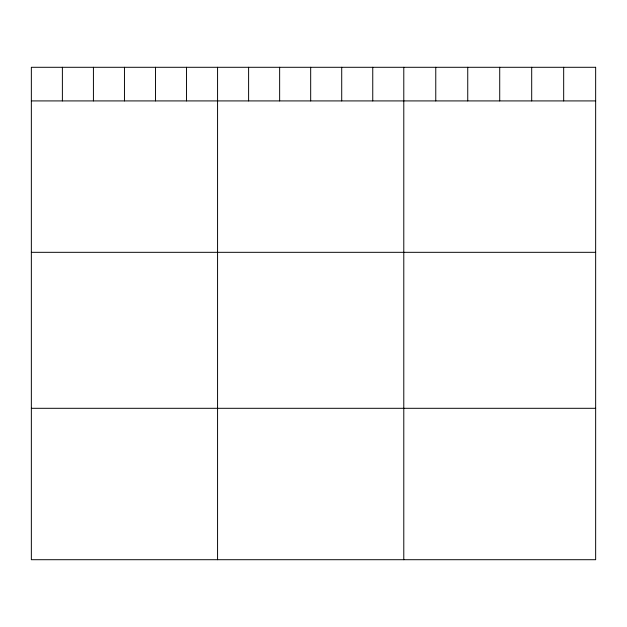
<?xml version="1.0" encoding="UTF-8"?>
<svg xmlns="http://www.w3.org/2000/svg" width="627" height="627" viewBox="0 0 627 627"><rect width="100%" height="100%" fill="white"/><g stroke="black" fill="none" stroke-linecap="round" stroke-linejoin="round"><path stroke-width="0.94" d="M31.35 100.916L595.65 100.916M31.35 252.32L595.65 252.32M31.35 408.302L595.65 408.302M563.673 67.293L563.673 100.916M531.696 67.293L531.696 100.916M499.719 67.293L499.719 100.916M467.742 67.293L467.742 100.916M435.765 67.293L435.765 100.916M403.788 67.293L403.788 559.707M372.751 67.293L372.751 100.916M341.715 67.293L341.715 100.916M310.678 67.293L310.678 100.916M279.642 67.293L279.642 100.916M248.605 67.293L248.605 100.916M217.569 67.293L217.569 559.707M186.532 67.293L186.532 100.916M155.496 67.293L155.496 100.916M124.46 67.293L124.46 100.916M93.423 67.293L93.423 100.916M62.386 67.293L62.386 100.916M595.65 67.293L31.35 67.293L31.35 559.707L595.65 559.707L595.65 67.293"/></g></svg>
